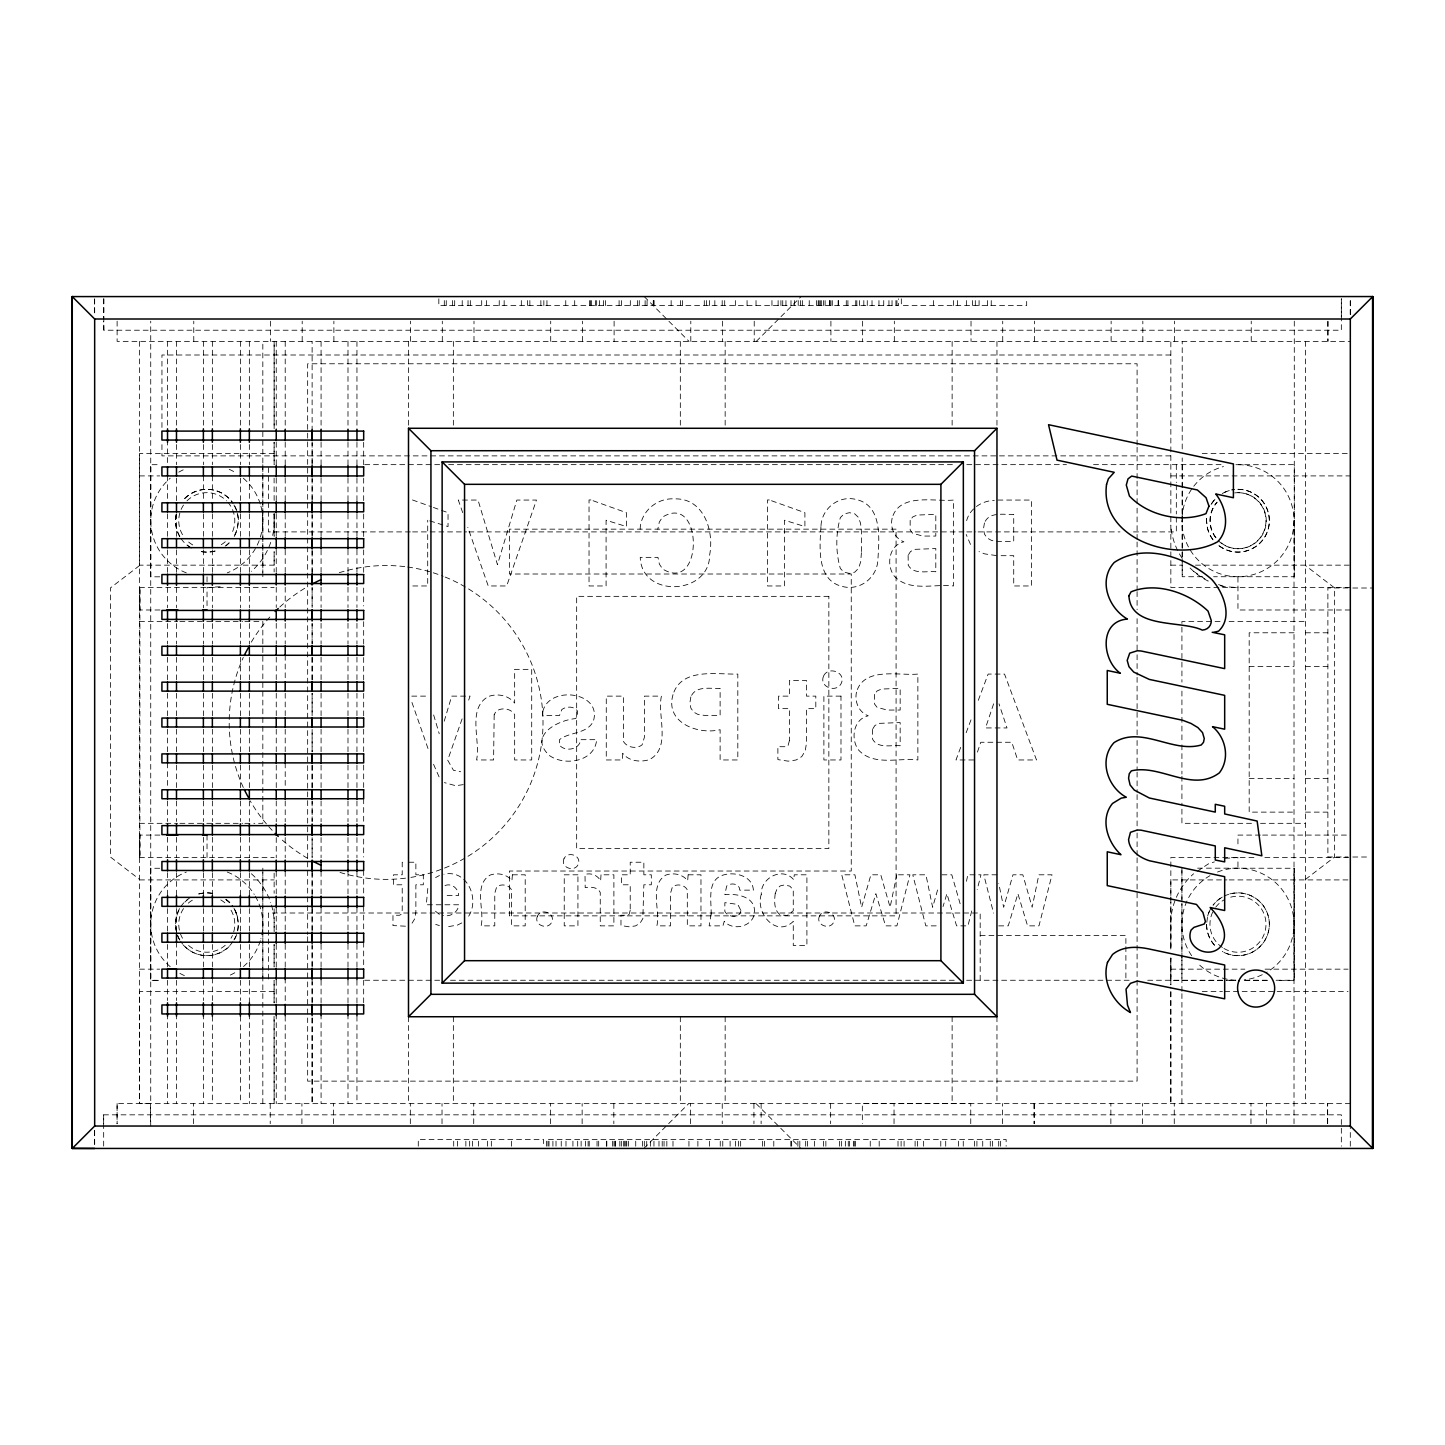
<?xml version="1.0" encoding="UTF-8"?>
<svg xmlns="http://www.w3.org/2000/svg" width="1445" height="1445" viewBox="0 0 1445 1445"><rect width="100%" height="100%" fill="white"/><g stroke="black" fill="none" stroke-linecap="round" stroke-linejoin="round"><path stroke-width="0.75" stroke-dasharray="5 3.75" d="M103.661 1123.74L103.661 1114.836L1341.339 1114.836L1341.339 1146.21M117.117 321.187L117.117 341.363L1350.316 341.453M1350.316 1103.637L139.497 1103.637L139.497 991.577L274.135 991.577M150.732 868.156L150.732 1103.546L117.099 1103.565L117.027 1123.74M150.732 576.736L150.732 321.187M193.504 1123.722L193.504 1103.565M193.774 341.345L193.774 321.169M262.827 1103.546L262.827 872.654M262.827 576.736L262.827 341.363M274.08 1002.83L274.098 980.414L274.135 1002.794M274.116 944.578L274.098 966.976L274.135 944.56M274.135 513.842L274.135 536.149L274.135 513.86L274.135 525.149A67.247 67.247 0 0 1 272.527 536.023M274.135 500.458L274.098 478.096M301.915 1123.704L301.915 1103.565M302.186 341.345L302.186 321.169M312.12 1017.93L312.12 1103.637L312.12 1016.178M312.12 1002.162L312.12 981.859M312.12 966.073L312.12 945.771M312.12 929.984L312.12 907.442M312.12 893.913L312.12 871.353M312.12 857.824L312.12 837.54M312.12 821.753L312.12 801.451M312.12 787.922L312.12 765.38M312.12 751.852L312.12 729.291L312.12 751.653M312.12 693.203L312.12 715.763L312.12 693.365M312.12 679.674L312.12 657.132M312.12 643.603L312.12 623.301M312.12 607.514L312.12 587.23M312.12 573.701L312.12 551.141M312.12 535.354L312.12 515.07M312.12 499.284L312.12 478.981M312.12 463.195L312.12 442.892M312.12 431.098L312.12 341.417M333.614 1123.722L333.614 1103.565M333.885 341.345L333.885 321.169M410.326 1123.722L410.326 1103.565M410.597 341.363L410.597 321.169M418.273 1146.192L418.273 1139.473L543.627 1139.473L543.627 1146.192M438.828 298.826L438.828 305.545L898.573 305.563L898.573 298.826M442.025 1123.722L442.025 1103.565M442.296 341.345L442.296 321.169M444.301 305.545L444.301 298.826M446.252 305.545L446.252 298.826M452.556 305.545L452.556 298.826M453.712 1146.192L453.712 1139.473M454.687 305.545L454.687 298.826M457.487 1146.192L457.487 1139.473M462.219 305.545L462.219 298.826M465.868 1146.192L465.868 1139.473M468.036 305.545L468.036 298.826M469.661 1146.192L469.661 1139.473M470.329 305.545L470.329 298.826M472.461 1146.192L472.461 1139.473M473.725 1123.722L473.725 1103.546M473.996 341.345L473.996 321.169M478.602 1146.192L478.602 1139.473M481.691 305.545L481.691 298.826M486.387 305.545L486.387 298.826M487.543 1146.192L487.543 1139.473M491.336 1146.192L491.336 1139.473M499.229 305.545L499.229 298.826M504.16 305.545L504.16 298.826M511.512 1146.192L511.512 1139.473M521.32 305.545L521.32 298.826M527.389 305.545L527.389 298.826M529.863 305.545L529.863 298.826M540.863 305.563L540.863 298.826M543.844 305.563L543.844 298.826M546.373 1146.192L546.373 1139.473L1006.135 1139.473L1006.135 1146.21M546.951 305.563L546.951 298.826M547.98 1146.192L547.98 1139.473M549.01 1146.192L549.01 1139.473M550.419 1123.722L550.419 1103.565M550.708 341.345L550.708 321.187M552.911 1146.192L552.911 1139.473M556.018 1146.192L556.018 1139.473M561.238 1146.192L561.238 1139.473M565.754 305.563L565.754 298.826M565.988 1146.192L565.988 1139.473M572.924 1146.192L572.924 1139.473M574.695 305.563L574.695 298.826M577.693 1146.192L577.693 1139.473M581.125 1146.192L581.125 1139.473M582.136 1123.722L582.136 1103.565M582.407 341.345L582.407 321.187M585.424 1146.192L585.424 1139.473M588.115 1146.192L588.115 1139.473M589.217 1146.192L589.217 1139.473M589.488 305.563L589.488 298.826M590.644 305.563L590.644 298.826M591.33 305.563L591.33 298.826M595.575 305.563L595.575 298.826M596.659 305.563L596.659 298.826M597.038 1146.192L597.038 1139.473M598.682 1146.192L598.682 1139.473M599.585 305.563L599.585 298.826M603.595 305.563L603.595 298.826M605.437 305.563L605.437 298.826M606.358 1146.192L606.358 1139.473M606.81 1146.192L606.81 1139.473M612.662 1146.192L612.662 1139.473M614.035 1146.192L614.035 1139.473M615.082 1146.192L615.082 1139.473M615.426 1146.192L615.426 1139.473M619.092 305.563L619.092 298.826M619.833 1146.192L619.833 1139.473M621.332 1146.192L621.332 1139.473M621.386 305.563L621.386 298.826M623.68 1146.192L623.68 1139.473M624.728 1146.192L624.728 1139.473M625.848 1146.192L625.848 1139.473M626.751 1146.192L626.751 1139.473M628.376 1146.192L628.376 1139.473M630.327 305.563L630.327 298.826M635.728 1146.192L635.728 1139.473M637.444 305.563L637.444 298.826M639.268 305.563L639.268 298.826M642.591 1146.21L642.591 1139.473M644.326 1146.21L644.326 1139.473M645.12 305.563L645.12 298.826M646.728 1146.21L646.728 1139.473M647.071 305.563L647.071 298.826M650.521 1146.21L650.521 1139.473M653.266 305.563L653.266 298.826M653.375 305.563L653.375 298.826M653.953 1146.21L653.953 1139.473M654.115 305.563L654.115 298.826M658.992 1146.21L658.992 1139.473M662.207 1146.21L662.207 1139.473M664.05 1146.21L664.05 1139.473M666.831 1146.21L666.831 1139.473M671.148 305.563L671.148 298.826M672.991 1146.21L672.991 1139.473M680.505 305.563L680.505 298.826M682.51 305.563L682.51 298.826M688.94 1146.21L688.94 1139.473M690.529 1123.74L690.529 1103.565M690.8 341.363L690.8 321.187M697.881 1146.21L697.881 1139.473M704.293 305.563L704.293 298.826M706.424 305.563L706.424 298.826M709.603 1146.21L709.603 1139.473M709.567 305.563L709.567 298.826M714.841 305.563L714.841 298.826M720.242 1146.21L720.242 1139.473M722.193 305.563L722.193 298.826M722.771 1146.21L722.771 1139.473M724.704 305.563L724.704 298.826M730.104 1146.21L730.104 1139.473M735.379 1146.21L735.379 1139.473M735.361 305.563L735.361 298.826M738.539 1146.21L738.539 1139.473M740.653 1146.21L740.653 1139.473M747.065 305.563L747.065 298.826M756.024 305.563L756.024 298.826M762.454 1146.21L762.454 1139.473M764.459 1146.21L764.459 1139.473M771.955 305.563L771.955 298.826M773.797 1146.21L773.797 1139.473M778.114 305.563L778.114 298.826M780.914 305.563L780.914 298.826M782.738 305.563L782.738 298.826M785.954 305.563L785.954 298.826M790.83 1146.21L790.83 1139.473M790.993 305.563L790.993 298.826M791.697 1146.21L791.571 1139.473M794.443 305.563L794.443 298.826M797.875 1146.21L797.875 1139.473M798.218 305.563L798.218 298.826M799.826 1146.21L799.826 1139.473M800.638 305.563L800.638 298.826M802.354 305.563L802.354 298.826M805.678 1146.21L805.678 1139.473M807.52 1146.21L807.52 1139.473M809.236 305.563L809.236 298.826M814.619 1146.21L814.619 1139.473M816.569 305.563L816.569 298.826M818.195 305.563L818.195 298.826M819.098 305.563L819.098 298.826M820.236 305.563L820.236 298.826M821.284 305.563L821.284 298.826M823.578 1146.21L823.578 1139.473M823.632 305.563L823.632 298.826M825.113 305.563L825.113 298.826M825.872 1146.21L825.872 1139.473M829.52 305.563L829.52 298.826M829.863 305.563L829.863 298.826M830.911 305.563L830.911 298.826M832.284 305.563L832.284 298.826M838.136 305.563L838.136 298.826M838.588 305.563L838.588 298.826M839.509 1146.21L839.509 1139.473M841.351 1146.21L841.351 1139.473M845.361 1146.21L845.361 1139.473M846.282 305.563L846.282 298.826M847.908 305.563L847.908 298.826M848.287 1146.21L848.287 1139.473M849.371 1146.21L849.371 1139.473M853.616 1146.21L853.616 1139.473M854.302 1146.21L854.302 1139.473M855.458 1146.21L855.458 1139.473M855.747 305.563L855.747 298.826M856.831 305.563L856.831 298.826M859.522 305.563L859.522 298.826M863.821 305.563L863.821 298.826M867.271 305.563L867.271 298.826M870.251 1146.21L870.251 1139.473M872.021 305.563L872.021 298.826M878.957 305.563L878.957 298.826M879.192 1146.21L879.192 1139.473M883.726 305.563L883.726 298.826M888.946 305.563L888.946 298.826M892.035 305.563L892.035 298.826M894.04 1123.704L894.04 1103.546M894.329 341.363L894.329 321.169M895.936 305.563L895.936 298.826M896.966 305.563L896.966 298.826M898.013 1146.21L898.013 1139.473M901.102 1146.21L901.102 1139.473M901.319 298.826L901.319 305.563L1026.672 305.563L1026.672 298.844M904.082 1146.21L904.082 1139.473M915.1 1146.21L915.1 1139.473M917.557 1146.21L917.557 1139.473M923.644 1146.21L923.644 1139.473M933.434 305.563L933.434 298.826M940.785 1146.21L940.785 1139.473M945.716 1146.21L945.716 1139.473M953.628 305.563L953.628 298.826M957.403 305.563L957.403 298.826M958.559 1146.21L958.559 1139.473M963.255 1146.21L963.255 1139.473M966.362 305.563L966.362 296.586M972.485 305.563L972.485 296.586M974.616 1146.21L974.616 1139.473M975.303 305.563L975.303 296.586M976.91 1146.21L976.91 1139.473M979.078 305.563L979.078 298.826M982.726 1146.21L982.726 1139.473M987.459 305.563L987.459 298.844M990.277 1146.21L990.277 1139.473M991.234 305.563L991.234 298.844M992.39 1146.21L992.39 1139.473M998.712 1146.21L998.712 1139.473M1000.644 1146.21L1000.644 1139.473M1002.451 1123.704L1002.451 1103.546M1002.722 341.363L1002.722 321.169M1034.421 341.363L1034.421 321.151M1110.862 1123.704L1110.862 1103.546M1111.133 341.363L1111.133 321.169M1142.561 1123.704L1142.561 1103.528M1142.832 341.363L1142.832 321.169M1170.847 991.577L1170.847 1103.637L1170.793 987.134M1170.847 957.999L1170.847 984.858L1170.811 958.017L1170.847 980.36L1226.949 980.36M1170.847 897.76L1170.847 949.076L1170.847 902.168M1170.847 895.539L1170.847 879.915L1226.931 879.915M1170.811 949.058L1170.847 919.941A67.247 67.247 0 0 1 1193.588 873.773M1174.261 1123.704L1174.261 1103.546M1174.532 341.363L1174.532 321.169M1181.92 1103.546L1181.92 993.69M1181.92 991.451L1181.92 960.076M1181.92 957.836L1181.92 904.028M1181.92 901.788L1181.92 870.396M1202.384 576.736L1182.209 576.736L1182.209 558.8M1182.209 556.56L1182.209 516.208M1182.209 513.968L1182.209 457.921M1182.209 448.962L1182.209 341.363M1250.973 1123.722L1250.973 1103.528M1251.244 341.381L1251.244 321.169M1266.524 1123.722L1266.524 1103.565M1294.016 1123.722L1294.016 868.156M1294.286 321.169L1294.286 576.736L1213.583 576.736M1341.339 316.762L1341.339 298.826L1341.339 330.219L103.823 330.219L103.697 321.242M1350.298 1146.21L1350.298 1126.034M1350.298 314.613L1350.298 298.844L1350.298 319.002M159.98 609.989L139.822 609.989L139.894 587.573L139.894 857.499L139.822 835.084L159.98 835.084M139.677 857.499L139.822 835.084M1206.828 922.289L1207.641 916.202A31.393 31.393 0 0 1 1210.765 908.616A31.393 31.393 0 0 0 1207.659 916.076M640.135 529.213C640.641 511.422 657.096 497.658 674.58 498.886C703.697 497.929 714.282 530.676 709.676 554.681C709.82 595.412 641.435 598.338 640.243 557.355L657.945 557.355L659.39 564.164L662.569 568.951C703.787 594.581 703.408 491.643 662.46 517.147L659.317 522.042L657.818 529.213M966.47 881.287L967.807 874.803L980.974 874.803L977.163 889.686M427.792 888.44L426.293 904.769L458.806 904.769C458.101 912.554 449.991 917.322 442.676 915.444M971.744 910.964L967.933 925.866L956.572 925.866L946.89 893.714L943.025 906.575M937.588 889.976L932.639 907.315L925.938 874.803L912.77 874.803L925.793 925.866L937.209 925.866M444.211 721.218L451.707 696.129L470.058 696.129L467.891 702.324M993.618 703.823L985.526 727.937L1007.002 727.937L999.001 703.823M977.434 752.104L980.758 742.26L1011.789 742.26L1017.677 759.962L1036.498 759.962L1004.528 674.074L988.127 674.074L977.145 703.408M462.111 718.851L447.697 760.142L453.441 770.293L460.666 771.756M960.672 747.39L955.976 759.962L974.797 759.962M966.163 732.723L971.654 718.075M966.633 520.634C969.884 508.459 982.04 500.638 994.286 500.422M468.668 916.184C479.993 898.682 467.042 868.86 443.85 874.261M412.06 923.174L414.841 918.659L415.871 912.319L415.871 884.792L423.313 884.792L423.313 874.803L415.871 874.803L415.871 862.231L408.068 862.231M756.277 341.381L779.469 318.189M781.004 316.636L801.108 296.55M643.91 1148.378L688.741 1103.546M139.533 565.555L110.38 587.97L110.38 856.975L139.533 879.391M1305.503 879.391L1334.638 856.975L1334.638 587.97L1305.503 565.555M1197.237 871.317L1208.183 864.002L1214.414 861.888M435.595 877.567L439.443 875.507M461.786 922.921L457.487 925.071L447.3 926.805M445.006 885.514C451.815 882.859 458.408 888.585 458.661 895.466L443.904 895.466M463.267 784.617L455.717 785.737L444.41 782.612M405.431 926.191L392.968 925.577L392.968 915.245L399.561 915.263L401.132 914.342L402.216 910.278L402.216 884.792L393.492 884.792L393.492 874.803L402.216 874.803L402.216 862.231L406.117 862.231M220.164 586.724L207.032 587.573L207.032 609.989M1224.818 858.366L1237.95 857.499L1237.95 868.264M1170.721 355L161.948 355L161.948 428.984M274.135 453.495L139.497 453.495L139.497 565.158L274.135 565.158L274.135 551.773L274.135 571.949M1202.24 453.495L1348.059 453.495M1170.721 455.879L161.948 455.879L161.948 442.441M159.727 576.808L150.713 576.808L150.713 464.712L159.709 464.658M364.736 464.658L439.641 464.658M448.654 464.658L955.922 464.658M966.813 464.658L1066.482 464.658M1093.558 464.658L1224.8 464.658M1235.927 464.712L1294.286 464.658L1294.268 576.808M139.497 475.911L159.691 475.911M1170.847 475.911L1350.316 475.911M997.917 500.06L1031.423 500.06L1031.423 585.966L1013.722 585.966L1013.722 555.693L998.224 555.693M410.362 531.904L268.427 531.904L268.427 464.658M412.602 531.904L466.681 531.904M468.921 531.904L964.556 531.904M966.813 531.904L975.827 531.904M978.066 531.904L1120.001 531.904M1133.512 531.904L1176.32 531.904L1176.32 516.208M1170.847 565.158L1182.064 565.158M1195.521 565.158L1350.316 565.158M412.782 585.966L427.702 585.966L427.702 520.236M139.497 587.573L274.135 587.573M1350.1 587.573L1170.847 587.573L1170.847 341.435M1348.059 587.952L1327.883 587.952L1327.883 856.957L1348.059 856.957M1352.773 588.007L1372.732 588.007M1350.172 609.989L1237.95 609.989L1237.95 576.808M139.533 621.567L177.627 621.567M179.884 621.567L204.54 621.567M206.779 621.567L213.499 621.567M215.738 621.567L242.652 621.567M244.891 621.567L251.611 621.567M253.85 621.567L262.827 621.567L262.827 823.325L253.85 823.325M1220.086 621.567L1181.92 621.567L1181.92 682.094M1229.081 621.567L1305.413 621.567M1294.016 632.784L1249.184 632.784L1249.184 812.126L1294.016 812.126M1305.503 632.784L1327.883 632.784M1249.184 666.398L1294.016 666.398M1305.503 666.398L1327.883 666.398M411.789 696.129L428.045 696.129M1249.184 778.494L1294.016 778.494M1305.503 778.494L1327.883 778.494M1305.503 812.126L1327.883 812.126M139.533 823.325L177.627 823.325M179.884 823.325L204.54 823.325M206.779 823.325L213.499 823.325M215.738 823.325L242.652 823.325M244.891 823.325L251.611 823.325M1251.514 823.325L1181.92 823.325L1181.92 803.149M1260.51 823.325L1305.413 823.325M1260.383 835.084L1237.95 835.084L1237.95 846.282M1262.641 835.084L1350.172 835.084M1352.773 857.011L1368.289 857.011M139.497 857.499L274.135 857.499M1253.935 857.499L1170.847 857.499L1170.847 899.946M1264.863 857.499L1350.1 857.499M159.727 868.264L150.713 868.264L150.713 980.36L159.691 980.36L150.732 980.252L150.732 464.658M1197.616 868.156L1294.268 868.264L1294.268 980.36L1276.314 980.36M941.941 874.803L951.803 874.803L961.142 907.261M996.96 874.803L983.792 874.803L993.564 913.095M139.497 879.915L274.135 879.915M1229.171 879.915L1350.316 879.915M998.73 925.866L1008.249 925.866L1017.912 893.714L1027.594 925.866L1038.973 925.866L1051.996 874.803L1038.829 874.803L1032.164 907.261L1022.825 874.803L1012.963 874.803L1003.661 907.315L998.748 883.473M980.18 935.421L1125.89 935.421L1125.89 944.38M139.497 969.161L159.691 969.161M1170.847 969.161L1244.868 969.161M1265.061 969.161L1348.059 969.161M364.736 980.252L439.605 980.252M450.479 980.252L955.922 980.252M966.651 980.252L1130.369 980.252M1147.709 980.252L1235.728 980.252M1244.705 980.252L1267.12 980.252M1276.08 980.252L1294.016 980.252L1294.016 520.688A56.048 56.048 0 0 0 1237.968 464.658M1229.189 980.36L1235.927 980.36M1244.904 980.36L1267.337 980.36M1202.24 991.577L1222.434 991.577M1224.674 991.577L1348.059 991.577M212.361 565.158L214.402 565.158M996.418 555.584L984.587 553.868L979.024 551.593M1220.537 585.713A67.247 67.247 0 0 0 1224.818 586.724L1237.95 587.573M429.725 520.868L448.04 526.558L448.04 512.686L433.41 507.448M435.686 924.366L439.37 925.595M1218.568 584.593L1224.818 586.724M412.475 499.952L431.314 506.689M439.37 914.378L434.078 910.097M1193.588 571.317L1208.183 581.071A67.247 67.247 0 0 1 1188.856 566.729M225.98 899.639L229.213 902.132M644.181 296.55L689.03 341.381M756.006 1103.546L779.198 1126.739M780.733 1128.274L800.837 1148.378M439.063 776.886L433.229 763.556M970.516 544.44L966.199 534.487M237.341 916.202L234.216 908.616A31.393 31.393 0 0 1 237.341 916.202L238.407 924.312A31.393 31.393 0 0 1 234.216 940.009M462.689 512.632L458.318 500.06L478.024 500.06L497.477 564.67L516.84 500.06L536.474 500.06L506.689 585.966L488.229 585.966L467.801 527.299M411.951 702.451L428.099 748.799M433.644 714.95L439.226 733.753M150.732 1125.962L150.461 1103.565L150.461 1123.722M139.677 587.573L139.822 609.989M117.099 1103.565L117.117 1123.74M1305.503 341.381L1305.503 1103.565M1182.209 464.658L1182.209 576.736M1181.92 691.071L1181.92 742.622M1181.92 744.861L1181.92 774.014M1181.92 776.254L1181.92 800.909M1181.92 868.156L1181.92 980.252M1176.32 464.658L1176.32 482.594M1176.32 484.834L1176.32 513.968M1137.089 444.988L1137.089 363.779L307.659 363.779L307.659 934.5M1137.089 447.246L1137.089 478.819M1137.089 481.077L1137.089 505.894M1137.089 508.152L1137.089 539.726M1137.089 541.983L1137.089 589.361M1137.089 591.619L1137.089 609.664M1137.089 618.695L1137.089 652.526M1137.089 654.784L1137.089 675.086M1137.089 677.344L1137.089 738.25M1137.089 740.508L1137.089 769.824M1137.089 772.082L1137.089 792.384M1137.089 794.642L1137.089 830.731M1137.089 832.988L1137.089 855.548M1137.089 857.806L1137.089 1081.131L307.659 1081.131L307.659 1017.966M1125.89 946.62L1125.89 980.252M996.96 341.435L996.96 428.28M996.96 1016.774L996.96 1103.637M980.18 980.252L980.18 913.005L268.427 913.005L268.427 980.252M971.022 321.169L971.022 341.417M970.751 1123.686L970.751 1103.438L862.34 1103.42L862.34 1123.686M952.129 341.435L952.129 428.28M952.129 1016.774L952.129 1103.637M862.629 321.169L862.629 341.417M830.911 321.169L830.911 341.435M830.64 1103.456L830.64 1123.686M761.118 1103.528L761.118 1123.722M754.218 321.187L754.218 341.453M753.929 1103.456L753.947 1123.722M725.155 341.435L725.155 428.28M725.155 1016.792L725.155 1103.637M722.518 321.169L722.518 341.453M722.229 1103.474L722.229 1123.704M680.324 341.435L680.324 428.28M680.324 1016.792L680.324 1103.637M614.107 321.187L614.107 341.453M613.836 1103.492L613.836 1123.722M453.351 341.435L453.351 428.28M453.351 1016.774L453.351 1103.637M408.501 341.417L408.501 428.28M408.501 1016.774L408.501 1103.637M363.67 442.296L363.67 464.712M363.67 478.169L363.67 500.584M363.67 514.041L363.67 538.696M363.67 549.895L363.67 572.328M363.67 588.007L363.67 605.943M363.67 621.639L363.67 644.055M363.67 657.511L363.67 679.927M363.67 693.365L363.67 715.799M363.67 729.237L363.67 751.653M363.67 765.109L363.67 787.525M363.67 798.742L363.67 823.397M363.67 839.093L363.67 857.011M363.67 870.468L363.67 895.123M363.67 906.34L363.67 930.995M363.67 942.212L363.67 966.868M363.67 980.306L363.67 1004.979M356.951 341.417L356.951 431.098M356.951 442.296L356.951 464.712M356.951 478.169L356.951 500.584M356.951 514.041L356.951 536.456M356.951 549.895L356.951 573.701M356.951 587.23L356.951 607.514M356.951 623.301L356.951 644.055M356.951 657.132L356.951 679.927M356.951 693.221L356.951 715.799M356.951 729.237L356.951 751.852M356.951 765.109L356.951 787.922M356.951 800.982L356.951 821.753M356.951 837.54L356.951 857.824M356.951 871.353L356.951 895.123M356.951 907.442L356.951 930.995M356.951 944.452L356.951 966.868M356.951 980.306L356.951 1002.74M356.951 1016.178L356.951 1103.637M347.992 341.417L347.992 431.098M347.992 442.296L347.992 464.712M347.992 478.169L347.992 500.584M347.992 514.041L347.992 536.456M347.992 549.895L347.992 573.701M347.992 587.23L347.992 607.514M347.992 623.301L347.992 644.055M347.992 657.132L347.992 679.927M347.992 693.221L347.992 715.799M347.992 729.237L347.992 751.852M347.992 765.109L347.992 787.922M347.992 800.982L347.992 821.753M347.992 837.54L347.992 857.824M347.992 871.353L347.992 895.123M347.992 907.442L347.992 930.995M347.992 944.452L347.992 966.868M347.992 980.306L347.992 1002.74M347.992 1013.938L347.992 1103.637M321.079 341.417L321.079 431.098M321.079 442.296L321.079 464.712M321.079 478.169L321.079 500.584M321.079 514.041L321.079 536.456M321.079 549.895L321.079 573.701M321.079 587.23L321.079 607.514M321.079 623.301L321.079 644.055M321.079 657.132L321.079 679.927M321.079 693.221L321.079 715.799M321.079 729.237L321.079 751.852M321.079 765.109L321.079 787.922M321.079 800.982L321.079 821.753M321.079 837.54L321.079 857.824M321.079 871.353L321.079 895.123M321.079 907.442L321.079 930.995M321.079 944.452L321.079 966.868M321.079 980.306L321.079 1002.74M321.079 1013.938L321.079 1103.637M312.12 442.296L312.12 464.712M312.12 478.169L312.12 500.584M312.12 514.041L312.12 536.456M312.12 549.895L312.12 572.328M312.12 588.007L312.12 605.943M312.12 623.879L312.12 644.055M312.12 657.511L312.12 679.927M312.12 765.109L312.12 787.525M312.12 800.982L312.12 821.157M312.12 839.093L312.12 857.011M312.12 872.708L312.12 895.123M312.12 908.58L312.12 930.995M312.12 944.452L312.12 966.868M312.12 980.306L312.12 1002.74M307.659 936.757L307.659 943.531M307.659 945.789L307.659 970.588M307.659 972.846L307.659 979.62M307.659 981.877L307.659 1006.695M307.659 1008.953L307.659 1015.709M285.207 341.417L285.207 431.098M285.207 442.296L285.207 464.712M285.207 478.169L285.207 500.584M285.207 514.041L285.207 536.456M285.207 549.895L285.207 573.701M285.207 587.23L285.207 607.514M285.207 623.301L285.207 644.055M285.207 655.271L285.207 679.927M285.207 693.203L285.207 715.799M285.207 729.237L285.207 751.852M285.207 762.87L285.207 787.922M285.207 800.982L285.207 821.753M285.207 837.54L285.207 857.824M285.207 871.353L285.207 895.123M285.207 907.442L285.207 930.995M285.207 944.452L285.207 966.868M285.207 978.066L285.207 1002.74M285.207 1016.178L285.207 1103.637M276.248 341.417L276.248 431.098M276.248 442.296L276.248 464.712M276.248 478.169L276.248 500.584M276.248 514.041L276.248 536.456M276.248 549.895L276.248 573.701M276.248 587.23L276.248 607.514M276.248 623.301L276.248 644.055M276.248 657.132L276.248 679.927M276.248 693.203L276.248 715.799M276.248 729.237L276.248 751.833M276.248 765.109L276.248 787.922M276.248 800.982L276.248 821.753M276.248 837.54L276.248 857.824M276.248 871.353L276.248 895.123M276.248 907.442L276.248 930.995M276.248 944.452L276.248 966.868M276.248 980.306L276.248 1002.74M276.248 1013.938L276.248 1103.637M274.135 873.141L274.135 893.299M274.135 908.869L274.135 931.23L274.135 919.941A67.247 67.247 0 0 0 271.389 904.787M270.486 321.187L270.486 341.435M270.215 1103.565L270.215 1123.704M262.827 464.658L262.827 572.256M262.827 868.156L262.827 980.252M249.353 341.417L249.353 431.098M249.353 444.536L249.353 464.712M249.353 475.911L249.353 500.584M249.353 513.842L249.353 536.456M249.353 549.895L249.353 572.328M249.353 587.573L249.353 607.821M249.353 623.572L249.353 644.055M249.353 657.312L249.353 679.927M249.353 693.293L249.353 715.799M249.353 729.237L249.353 751.779M249.353 765.109L249.353 787.76M249.353 800.982L249.353 821.501M249.353 837.251L249.353 857.499M249.353 872.708L249.353 895.123M249.353 908.58L249.353 931.23M249.353 944.452L249.353 966.94M249.353 980.306L249.353 1004.979M249.353 1013.938L249.353 1103.637M240.376 341.417L240.376 431.098M240.376 444.536L240.376 464.712M240.376 478.151L240.376 500.584M240.376 513.842L240.376 536.456M240.376 549.895L240.376 572.328M240.376 587.573L240.376 607.821M240.376 623.572L240.376 644.055M240.376 657.312L240.376 679.927M240.376 693.293L240.376 715.799M240.376 729.237L240.376 751.779M240.376 765.109L240.376 787.76M240.376 800.982L240.376 821.501M240.376 837.251L240.376 857.499M240.376 872.708L240.376 895.123M240.376 908.58L240.376 931.23M240.376 944.452L240.376 966.94M240.376 980.306L240.376 1000.536M240.376 1016.178L240.376 1103.637M212.361 341.417L212.361 431.098M212.361 444.536L212.361 464.712M212.361 475.911L212.361 500.584M212.361 513.842L212.361 536.456M212.361 549.895L212.361 572.328M212.361 587.573L212.361 607.821M212.361 623.572L212.361 644.055M212.361 657.312L212.361 679.927M212.361 693.293L212.361 715.799M212.361 729.237L212.361 751.779M212.361 765.109L212.361 787.76M212.361 800.982L212.361 821.501M212.361 837.251L212.361 857.499M212.361 872.708L212.361 895.123M212.361 908.58L212.361 931.23M212.361 944.452L212.361 966.94M212.361 978.066L212.361 1000.536M212.361 1016.178L212.361 1103.637M207.032 576.808L207.032 585.424M207.032 835.084L207.032 857.499M203.384 341.417L203.384 431.098M203.384 444.536L203.384 464.712M203.384 475.911L203.384 500.584M203.384 513.842L203.384 536.456M203.384 549.895L203.384 572.328M203.384 587.573L203.384 607.821M203.384 623.572L203.384 644.055M203.384 657.312L203.384 679.927M203.384 693.293L203.384 715.799M203.384 729.237L203.384 751.779M203.384 765.109L203.384 787.76M203.384 800.982L203.384 821.501M203.384 837.251L203.384 857.499M203.384 872.708L203.384 895.123M203.384 908.58L203.384 931.23M203.384 944.452L203.384 966.94M203.384 980.306L203.384 1000.536M203.384 1013.938L203.384 1103.637M176.489 341.417L176.489 431.098M176.489 444.536L176.489 464.712M176.489 478.151L176.489 502.824M176.489 513.842L176.489 536.456M176.489 549.895L176.489 572.328M176.489 587.573L176.489 607.821M176.489 623.572L176.489 644.055M176.489 657.312L176.489 679.927M176.489 693.293L176.489 715.799M176.489 729.237L176.489 751.779M176.489 765.109L176.489 787.76M176.489 800.982L176.489 821.501M176.489 837.251L176.489 857.499M176.489 872.708L176.489 895.123M176.489 908.58L176.489 931.23M176.489 942.212L176.489 966.94M176.489 980.306L176.489 1000.536M176.489 1013.938L176.489 1103.637M167.53 341.417L167.53 431.098M167.53 440.057L167.53 464.712M167.53 475.911L167.53 502.824M167.53 513.842L167.53 536.456M167.53 549.895L167.53 572.328M167.53 587.573L167.53 607.821M167.53 623.572L167.53 644.055M167.53 657.312L167.53 679.927M167.53 693.293L167.53 715.799M167.53 729.237L167.53 751.779M167.53 762.87L167.53 787.76M167.53 800.982L167.53 821.501M167.53 837.251L167.53 857.499M167.53 872.708L167.53 895.123M167.53 908.58L167.53 931.23M167.53 944.452L167.53 966.94M167.53 980.306L167.53 1000.536M167.53 1013.938L167.53 1103.637M139.533 341.381L139.533 1103.565M103.823 298.826L103.823 330.219M103.715 298.826L103.715 319.002M103.661 1114.836L103.679 1148.486M251.394 873.773A67.247 67.247 0 0 1 270.721 902.71M229.213 946.511A31.393 31.393 0 0 1 180.932 941.743M179.848 940.009A31.393 31.393 0 0 1 177.301 934.391M176.724 932.44A31.393 31.393 0 0 1 179.848 908.616M184.834 902.132A31.393 31.393 0 0 1 187.922 899.422M198.904 894.003A31.393 31.393 0 0 1 215.16 894.003M226.142 899.422A31.393 31.393 0 0 1 233.133 906.882M1182.028 558.113A67.247 67.247 0 0 1 1170.847 525.149M1218.839 545.65A31.393 31.393 0 0 0 1268.511 527.877A31.393 31.393 0 0 0 1231.844 489.909A31.393 31.393 0 0 1 1268.511 527.877A31.393 31.393 0 0 1 1218.857 545.596M1213.041 539.87A31.393 31.393 0 0 1 1207.641 528.888L1206.557 520.76A31.393 31.393 0 0 1 1206.828 516.66A31.393 31.393 0 0 0 1215.787 542.886M1211.849 503.33A31.393 31.393 0 0 1 1215.751 498.561A31.393 31.393 0 0 0 1210.784 505.009M1222.253 493.576A31.393 31.393 0 0 1 1229.821 490.451A31.393 31.393 0 0 0 1222.271 493.522M234.216 536.456A31.393 31.393 0 0 0 237.341 528.888L238.407 520.76A31.393 31.393 0 0 0 234.216 505.064M229.213 542.959A31.393 31.393 0 0 1 226.142 545.65M215.16 551.069A31.393 31.393 0 0 1 198.904 551.069M191.336 547.944A31.393 31.393 0 0 1 184.834 542.959M179.848 536.456A31.393 31.393 0 0 1 176.724 512.632M184.834 498.561A31.393 31.393 0 0 1 233.133 503.33M270.721 542.363A67.247 67.247 0 0 1 251.394 571.317M1224.059 896.171A31.393 31.393 0 0 1 1269.324 925.342A31.393 31.393 0 0 1 1222.253 951.496M1206.557 924.312A31.393 31.393 0 0 0 1215.751 946.511A31.393 31.393 0 0 1 1206.593 924.204M1222.253 897.128A31.393 31.393 0 0 0 1213.041 905.202A31.393 31.393 0 0 1 1222.271 897.02M1230.725 897.146A28.015 28.015 0 0 1 1265.748 927.871A28.015 28.015 0 0 1 1223.951 948.48M1222.416 947.505A28.015 28.015 0 0 1 1213.71 910.187M1215.733 907.153A28.015 28.015 0 0 1 1223.951 899.946M1234.59 492.908A28.015 28.015 0 0 1 1264.772 529.701A28.015 28.015 0 0 1 1218.424 540.502M1216.022 537.757A28.015 28.015 0 0 1 1217.178 502.21M231.037 910.187A28.015 28.015 0 0 1 231.037 938.22M225.257 945.265A28.015 28.015 0 0 1 186.965 944.018M182.504 938.22A28.015 28.015 0 0 1 185.719 905.726M188.302 903.143A28.015 28.015 0 0 1 192.763 899.946M220.796 899.946A28.015 28.015 0 0 1 225.257 903.143M227.84 502.21A28.015 28.015 0 0 1 231.037 534.704M225.257 541.749A28.015 28.015 0 0 1 220.796 544.964M192.763 544.964A28.015 28.015 0 0 1 186.965 540.502M182.504 534.704A28.015 28.015 0 0 1 185.719 502.21M186.965 500.873A28.015 28.015 0 0 1 226.594 500.873M1229.84 893.895A31.393 31.393 0 0 1 1269.089 928.304A31.393 31.393 0 0 1 1222.271 951.388M260.335 940.713A56.048 56.048 0 0 1 243.338 966.669M234.794 972.738A56.048 56.048 0 0 1 229.195 975.574M184.364 975.574A56.048 56.048 0 0 1 178.765 972.738M170.203 966.669A56.048 56.048 0 0 1 186.315 872.039M227.244 872.039A56.048 56.048 0 0 1 254.23 894.401M255.313 896.189A56.048 56.048 0 0 1 260.913 938.708M233.964 908.508A31.393 31.393 0 0 1 237.088 932.332M235.77 936.216A31.393 31.393 0 0 1 233.964 939.9M232.88 941.634A31.393 31.393 0 0 1 180.679 941.634M179.595 939.9A31.393 31.393 0 0 1 177.049 934.283M176.001 930.345A31.393 31.393 0 0 1 179.595 908.508M180.679 906.774A31.393 31.393 0 0 1 191.083 897.02M198.651 893.895A31.393 31.393 0 0 1 214.908 893.895M225.89 899.314A31.393 31.393 0 0 1 232.88 906.774M260.913 506.183A56.048 56.048 0 0 1 227.244 572.87M186.315 572.87A56.048 56.048 0 0 1 170.203 478.223M178.765 472.154A56.048 56.048 0 0 1 184.364 469.336M229.195 469.336A56.048 56.048 0 0 1 234.794 472.154M243.338 478.223A56.048 56.048 0 0 1 260.335 504.197M233.964 505.009A31.393 31.393 0 0 1 233.964 536.384M228.978 542.886A31.393 31.393 0 0 1 222.476 547.872M214.908 551.015A31.393 31.393 0 0 1 198.651 551.015M191.083 547.872A31.393 31.393 0 0 1 180.679 538.118M179.595 536.384A31.393 31.393 0 0 1 176.001 514.564M184.581 498.507A31.393 31.393 0 0 1 232.88 503.257M1217.503 872.039A56.048 56.048 0 0 1 1288.47 899.892A56.048 56.048 0 0 1 1266.001 972.738M1262.298 974.689A56.048 56.048 0 0 1 1244.235 979.891M1235.89 980.216A56.048 56.048 0 0 1 1198.339 963.833M1191.655 955.759A56.048 56.048 0 0 1 1209.953 875.67M1294.016 520.688A56.048 56.048 0 0 1 1237.968 576.736A56.048 56.048 0 0 1 1181.92 520.688M1181.974 518.611A56.048 56.048 0 0 1 1223.463 466.554M1237.968 492.673A28.015 28.015 0 0 1 1263.851 531.417A28.015 28.015 0 0 1 1218.153 540.502M1215.733 537.757A28.015 28.015 0 0 1 1216.907 502.21M445.168 577.061A156.927 156.927 0 0 1 407.671 877.874M405.521 878.163A156.927 156.927 0 0 1 339.304 872.22M307.659 858.348A156.927 156.927 0 0 1 279.806 837.865M272.166 830.333A156.927 156.927 0 0 1 267.813 825.547M266.404 823.903A156.927 156.927 0 0 1 250.22 800.909M243.302 787.489A156.927 156.927 0 0 1 243.302 657.421M251.304 642.14A156.927 156.927 0 0 1 272.166 614.558M279.806 607.026A156.927 156.927 0 0 1 307.659 586.544M339.304 572.672A156.927 156.927 0 0 1 405.521 566.729M407.671 567.018A156.927 156.927 0 0 1 443.145 576.266M94.666 1130.442L94.666 1146.21L94.557 1130.478M94.666 298.844L94.666 314.613L94.575 298.826M274.062 1016.268L274.135 1103.637L274.135 1016.232M274.135 442.296L274.135 464.712L274.08 442.242M274.135 341.435L274.135 428.84L274.135 341.435M1034.15 1103.565L1034.15 1123.704L1034.15 1103.51M1327.919 321.187L1327.919 341.363L1327.901 321.187M761.28 894.292C755.085 912.915 775.983 938.13 793.269 921.422L793.269 945.5L806.906 945.5L806.906 874.803L794.262 874.803L793.793 879.788C782.63 866.332 760.485 877.765 761.28 894.292M601.012 874.803L600.632 880.89C597.724 875.291 591.005 872.563 585.008 874.46L585.189 887.591C590.481 886.796 597.58 886.851 600.253 892.45L600.253 925.866L613.89 925.866L613.89 874.803L601.012 874.803M820.959 526.504C819.73 546.969 816.262 580.619 842.688 586.544C860.208 591.113 877.404 577.314 877.91 559.468C879.174 538.985 882.588 505.335 856.108 499.464C838.624 494.949 821.464 508.694 820.959 526.504M512.379 874.803L511.945 880.691C506.924 874.225 497.712 872.401 490.198 875.038C473.129 884.936 484.779 910.657 481.131 925.866L494.768 925.866L494.768 893.209L496.665 886.905C501.234 883.455 508.784 884.629 511.566 889.849L511.566 925.866L525.203 925.866L525.203 874.803L512.379 874.803M622.777 753.477L622.307 759.962L606.268 759.962L606.268 696.129L623.373 696.129L623.373 741.321C626.913 747.607 636.577 749.323 642.104 744.843L644.38 737.365L644.38 696.129L661.431 696.129C656.969 715.149 671.69 748.077 649.293 759.673C640.189 762.4 629.081 761.334 622.777 753.477M688.127 874.803L687.694 880.691C682.69 874.225 673.46 872.401 665.946 875.038C648.877 884.936 660.528 910.657 656.879 925.866L670.516 925.866L670.516 893.209L672.413 886.905C676.982 883.455 684.533 884.629 687.314 889.849L687.314 925.866L700.969 925.866L700.969 874.803L688.127 874.803M861.419 552.694L860.696 561.834L858.547 568.3L854.826 572.13L849.371 573.394L843.988 572.166L840.358 568.499C835.643 552.297 835.625 533.747 840.376 517.563L844.115 513.914L849.497 512.686L854.717 513.842L858.366 517.328L860.57 523.253L861.419 531.814L861.419 552.694M711.157 914.053L709.134 925.866L722.915 925.866L724.27 921.278C733.283 931.844 754.453 926.263 754.525 911.506C754.868 896.315 736.48 893.462 724.848 894.672L726.654 886.074C730.14 882.931 736.878 883.166 739.262 887.555L739.75 890.138L753.387 890.138C752.592 875.833 734.783 871.461 723.222 875.038C706.461 879.915 711.554 901.409 711.157 914.053M856.488 692.173C854.356 701.62 858.818 712.331 868.246 715.781C853.345 719.158 850.364 738.81 858.474 749.919C873.322 766.392 898.916 757.577 917.864 759.962L917.864 674.074C899.079 675.917 863.713 666.434 856.488 692.173M892.125 518.177C889.976 527.624 894.455 538.335 903.884 541.785C888.982 545.162 886.002 564.814 894.112 575.905C908.959 592.378 934.554 583.563 953.501 585.966L953.501 500.06C934.716 501.921 899.35 492.438 892.125 518.177M775.224 893.498C774.375 900.687 773.653 909.898 780.083 914.811L787.326 915.498L793.269 910.747L793.269 889.849L789.873 886.164L784.454 884.936L780.21 885.911L777.103 888.819L775.224 893.498M542.886 711.193L542.435 715.546L559.486 715.546L561.852 709.495C566.368 706.081 574.442 706.027 577.657 711.265L577.566 716.576L575.562 718.58C556.686 720.369 527.931 736.282 549.75 755.753C565.194 766.446 595.033 761.479 596.64 739.677L580.493 739.677C580.149 749.666 564.869 752.231 559.468 745.042L559.612 739.533C569.637 731.82 586.507 734.223 593.227 721.507C602.962 691.956 549.552 684.822 542.886 711.193M630.219 910.278L629.135 914.342L627.545 915.263L620.971 915.245L620.971 925.577L629.225 926.805L635.529 925.902L640.063 923.174L642.844 918.659L643.856 884.792L651.316 884.792L651.316 874.803L643.856 874.803L643.856 862.231L630.219 862.231L630.219 874.803L621.494 874.803L621.494 884.792L630.219 884.792L630.219 910.278M789.44 740.49L788.085 745.566L786.098 746.722L777.88 746.686L777.88 759.618L788.193 761.154L796.069 760.016L801.74 756.62L805.208 750.966L806.491 743.037L806.491 708.646L815.811 708.646L815.811 696.129L806.491 696.129L806.491 680.451L789.44 680.451L789.44 696.129L778.53 696.129L778.53 708.646L789.44 708.646L789.44 740.49M494.172 714.787L493.594 759.962L476.543 759.962C480.914 740.924 466.554 708.375 488.5 696.472C497.55 693.185 508.55 695.316 514.655 703.101L514.655 669.36L531.706 669.36L531.706 759.962L514.655 759.962L514.655 714.607C511.042 708.375 501.415 707.075 495.942 711.446L494.172 714.787M673.027 694.63C664.682 722.554 697.953 735.053 720.116 729.707L720.116 759.962L737.817 759.962L737.817 674.074C716.666 674.634 681.354 667.319 673.027 694.63M872.491 729.364L872.617 739.226C878.036 748.98 891.222 744.843 900.163 745.746L900.163 722.572L878.596 723.385L874.785 725.643L872.491 729.364M908.128 555.368L908.237 565.212C913.673 574.984 926.859 570.829 935.8 571.75L935.8 548.558L914.233 549.371L910.422 551.647L908.128 555.368M690.855 696.923L689.915 702.631L690.836 708.05L693.6 712.06L698.116 714.534L704.311 715.365L720.116 715.365L720.116 688.398C710.362 688.886 695.587 685.255 690.855 696.923M984.46 522.909L983.521 528.617L984.442 534.054L987.206 538.064L991.74 540.538L997.917 541.369L1013.722 541.369L1013.722 514.402C1003.968 514.872 989.193 511.259 984.46 522.909M874.532 694.359L874.514 703.968L877.025 707.273L887.067 710.055L900.163 710.055L900.163 688.398L881.45 689.048L877.079 690.981L874.532 694.359M910.169 520.363L910.151 529.954L912.662 533.259L922.705 536.059L935.8 536.059L935.8 514.402L917.069 515.052L912.698 516.967L910.169 520.363M537.414 916.202C533.458 925.179 548.07 930.472 551.755 922.073C555.675 913.077 541.098 907.713 537.414 916.202M563.965 858.782C560.154 867.65 574.622 872.635 578.199 864.417C582.046 855.512 567.524 850.581 563.965 858.782M823.542 676.115C818.791 687.206 836.872 693.419 841.351 683.16C846.138 672.033 828.003 665.874 823.542 676.115M819.405 916.202C815.45 925.179 830.044 930.472 833.747 922.073C837.666 913.077 823.09 907.713 819.405 916.202M740.888 910.513C740.255 918.767 727.865 917.467 724.848 911.416L724.848 902.637L737.781 904.407L740.888 910.513M896.767 874.803L890.12 907.261L880.764 874.803L870.902 874.803L861.617 907.315L854.916 874.803L841.749 874.803L854.772 925.866L866.187 925.866L875.869 893.714L885.532 925.866L896.911 925.866L909.935 874.803L896.767 874.803M590.879 499.952L589.036 499.952L589.036 585.966L606.087 585.966L606.087 520.236L626.444 526.558L626.444 512.686L590.879 499.952M769.318 499.952L767.494 499.952L767.494 585.966L784.545 585.966L784.545 520.236L804.901 526.558L804.901 512.686L769.318 499.952M896.081 529.159L509.381 529.159L509.381 574.008L851.249 574.008L851.249 871.028L509.381 871.028L509.381 915.859L896.081 915.859L896.081 529.159M828.852 596.351L576.663 596.351L576.663 848.54L828.852 848.54L828.852 596.351M840.99 696.129L823.885 696.129L823.885 759.962L840.99 759.962L840.99 696.129M577.928 874.803L564.236 874.803L564.236 925.866L577.928 925.866L577.928 874.803M1327.648 1123.722L1327.648 1103.546L1327.648 1123.722"/><path stroke-width="1.5" d="M72.25 1148.45L1372.732 1148.45L1350.316 1126.034L94.666 1126.034L72.25 1148.45L72.268 296.514M312.12 1015.691L312.12 1004.401M312.12 979.602L312.12 968.331M312.12 943.531L312.12 932.242M312.12 907.442L312.12 896.171M312.12 871.353L312.12 860.082M312.12 835.282L312.12 824.011M312.12 799.193L312.12 790.18M312.12 763.123L312.12 754.091M312.12 690.963L312.12 681.932M312.12 654.874L312.12 645.861M312.12 621.043L312.12 609.772M312.12 584.972L312.12 573.701M312.12 548.883L312.12 537.612M312.12 512.812L312.12 501.523M312.12 476.724L312.12 465.453M312.12 440.653L312.12 429.364M1372.479 1148.396L1372.605 296.55M408.501 1016.738L430.935 994.323L430.935 450.714L408.501 428.28L408.501 1016.738L996.96 1016.738L996.96 428.28L408.501 428.28M442.134 983.124L464.549 960.69L940.912 960.69L963.345 983.124L963.345 461.912L442.134 461.912L442.134 983.124L963.345 983.124M940.912 960.69L940.912 484.328L963.345 461.912M430.935 450.714L974.544 450.714L996.96 428.28M72.25 296.586L94.666 319.002L1350.316 319.002L1372.732 296.586L1372.732 1148.45L1372.75 296.55L72.25 296.586L72.268 1148.396L94.666 1148.468M1213.908 632.278L1218.55 631.158C1233.524 617.304 1223.265 592.143 1211.669 579.355C1186.471 557.156 1144.512 542.363 1114.239 562.448C1097.893 580.24 1108.333 608.002 1127.425 619.092C1098.868 621.043 1101.74 660.094 1120.363 673.262L1107.249 670.48L1107.249 704.311L1182.588 720.242L1191.023 723.457L1197.905 727.594L1202.547 732.633L1204.263 738.594L1203.504 742.315L1201.247 744.97C1172.545 753.423 1141.297 725.155 1114.059 742.604C1098.399 759.42 1107.303 786.965 1126.287 797.261L1121.23 798.128L1112.524 803.456C1099.699 818.99 1107.43 842.309 1120.995 854.717L1107.249 851.791L1107.249 885.622L1196.46 904.426L1202.944 912.463L1205.419 921.513L1204.263 923.987L1193.949 927.365L1191.077 930.074C1184.611 946.439 1206.99 959.01 1219.291 948.01C1231.284 935.511 1219.995 917.539 1210.115 907.532L1224.674 910.513L1224.674 876.682L1149.335 860.732C1139.617 857.571 1129.322 850.653 1128.581 839.527L1130.46 832.302L1137.287 830.008L1141.008 830.171L1215.281 845.939L1215.281 860.046L1224.674 861.888L1224.674 847.781L1261.846 855.801L1257.132 821.049L1224.674 813.95L1224.674 806.256L1215.281 804.305L1215.281 812.108L1149.335 798.001L1134.307 790.09L1130.062 784.924L1128.581 778.277L1129.267 773.725L1131.327 770.889C1160.19 763.737 1192.414 793.179 1219.399 772.822C1230.219 758.697 1225.902 737.582 1212.518 726.672L1224.674 729.201L1224.674 695.352L1149.335 679.421L1133.729 672.088L1128.978 666.741L1127.19 660.383L1129.719 653.158L1137.287 650.756L1141.008 650.972L1224.674 668.638L1224.674 634.807L1212.174 632.278M442.134 461.912L464.549 484.328L940.912 484.328M166.717 609.989L177.916 609.989M202.553 609.989L207.032 609.989M166.717 835.084L177.916 835.084M202.553 835.084L207.032 835.084M430.935 994.323L974.544 994.323L996.96 1016.738M1350.316 319.002L1350.316 1126.034M974.544 450.714L974.544 994.323M464.549 484.328L464.549 960.69M356.951 429.364L356.951 440.653M356.951 465.453L356.951 476.724M356.951 501.541L356.951 512.812M356.951 537.612L356.951 548.883M356.951 573.701L356.951 584.972M356.951 609.772L356.951 621.043M356.951 645.861L356.951 655.271M356.951 681.932L356.951 691.125M356.951 718.02L356.951 727.034M356.951 753.893L356.951 763.123M356.951 789.765L356.951 799.193M356.951 824.011L356.951 835.282M356.951 860.082L356.951 871.353M356.951 896.171L356.951 907.442M356.951 932.242L356.951 943.531M356.951 968.331L356.951 979.602M356.951 1004.401L356.951 1015.691M347.992 429.364L347.992 440.653M347.992 465.453L347.992 476.724M347.992 501.541L347.992 512.812M347.992 537.612L347.992 548.883M347.992 573.701L347.992 584.972M347.992 609.772L347.992 621.043M347.992 645.861L347.992 655.271M347.992 681.932L347.992 691.125M347.992 718.02L347.992 727.034M347.992 753.893L347.992 763.123M347.992 789.765L347.992 799.193M347.992 824.011L347.992 835.282M347.992 860.082L347.992 871.353M347.992 896.171L347.992 907.442M347.992 932.242L347.992 943.531M347.992 968.331L347.992 979.602M347.992 1004.401L347.992 1015.691M321.079 429.364L321.079 440.653M321.079 465.453L321.079 476.724M321.079 501.541L321.079 512.812M321.079 537.612L321.079 548.883M321.079 573.701L321.079 584.972M321.079 609.772L321.079 621.043M321.079 645.861L321.079 655.271M321.079 681.932L321.079 691.125M321.079 718.02L321.079 727.034M321.079 753.893L321.079 763.123M321.079 789.765L321.079 799.193M321.079 824.011L321.079 835.282M321.079 860.082L321.079 871.353M321.079 896.171L321.079 907.442M321.079 932.242L321.079 943.531M321.079 968.331L321.079 979.602M321.079 1004.401L321.079 1015.691M312.12 431.098L312.12 440.057M312.12 466.952L312.12 475.929M312.12 502.824L312.12 511.801M312.12 538.696L312.12 547.655M312.12 574.568L312.12 583.527M312.12 610.422L312.12 619.399M312.12 646.294L312.12 655.271M312.12 682.166L312.12 691.125M312.12 753.893L312.12 762.87M312.12 789.765L312.12 798.742M312.12 825.637L312.12 834.596M312.12 861.509L312.12 870.468M312.12 897.363L312.12 906.34M312.12 933.235L312.12 942.212M312.12 969.107L312.12 978.066M312.12 1004.979L312.12 1013.938M285.207 429.364L285.207 440.653M285.207 465.453L285.207 476.724M285.207 501.523L285.207 512.812M285.207 537.612L285.207 548.883M285.207 573.701L285.207 584.972M285.207 609.772L285.207 621.043M285.207 645.861L285.207 655.271M285.207 681.932L285.207 691.125M285.207 718.02L285.207 727.034M285.207 753.893L285.207 763.123M285.207 789.765L285.207 799.193M285.207 824.011L285.207 835.282M285.207 860.082L285.207 871.353M285.207 896.171L285.207 907.442M285.207 932.242L285.207 943.531M285.207 968.331L285.207 979.602M285.207 1004.401L285.207 1015.691M276.248 429.364L276.248 440.653M276.248 465.453L276.248 476.724M276.248 501.523L276.248 512.812M276.248 537.612L276.248 548.883M276.248 573.701L276.248 584.972M276.248 609.772L276.248 621.043M276.248 645.861L276.248 655.271M276.248 681.932L276.248 691.125M276.248 718.02L276.248 727.034M276.248 753.893L276.248 763.123M276.248 789.765L276.248 799.193M276.248 824.011L276.248 835.282M276.248 860.082L276.248 871.353M276.248 896.171L276.248 907.442M276.248 932.242L276.248 943.531M276.248 968.331L276.248 979.602M276.248 1004.401L276.248 1015.691M249.353 428.84L249.353 442.296M249.353 466.952L249.353 475.929M249.353 502.679L249.353 511.801M249.353 538.389L249.353 547.655M249.353 574.135L249.353 585.333M249.353 610.079L249.353 621.314M249.353 655.271L249.353 646.059A156.927 156.927 0 0 0 244.223 655.452M249.353 682.058L249.353 691.125M249.353 718.039L249.353 727.034M249.353 753.893L249.353 763.032M249.353 789.765L249.353 799.013A156.927 156.927 0 0 1 244.223 789.458M249.353 823.758L249.353 835.011M249.353 859.739L249.353 870.956M249.353 895.539L249.353 906.683M249.353 933.235L249.353 942.393M249.353 978.139L249.353 969.107L240.376 969.161L240.376 978.139M249.353 1002.794L249.353 1016.232M240.376 428.84L240.376 442.296M240.376 466.952L240.376 475.929M240.376 502.679L240.376 511.801M240.376 538.389L240.376 547.655M240.376 574.135L240.376 585.333M240.376 610.079L240.376 621.314M240.376 646.059L240.376 655.271M240.376 682.058L240.376 691.125M240.376 718.039L240.376 727.034M240.376 753.893L240.376 763.032M240.376 789.765L240.376 799.013M240.376 823.758L240.376 835.011M240.376 859.739L240.376 870.956M240.376 895.539L240.376 906.683M240.376 933.235L240.376 942.393M240.376 1002.794L240.376 1016.232M212.361 428.84L212.361 442.296M212.361 466.952L212.361 475.929M212.361 502.679L212.361 511.801M212.361 538.389L212.361 547.655M212.361 574.135L212.361 585.333M212.361 610.079L212.361 621.314M212.361 646.059L212.361 655.271M212.361 682.058L212.361 691.125M212.361 718.039L212.361 727.034M212.361 753.893L212.361 763.032M212.361 789.765L212.361 799.013M212.361 823.758L212.361 835.011M212.361 859.739L212.361 870.956M212.361 895.539L212.361 906.683M212.361 933.235L212.361 942.393M212.361 978.139L212.361 969.107L203.384 969.161L203.384 978.139M212.361 1002.794L212.361 1016.232M203.384 428.84L203.384 442.296M203.384 466.952L203.384 475.929M203.384 502.679L203.384 511.801M203.384 538.389L203.384 547.655M203.384 574.135L203.384 585.333M203.384 610.079L203.384 621.314M203.384 646.059L203.384 655.271M203.384 682.058L203.384 691.125M203.384 718.039L203.384 727.034M203.384 753.893L203.384 763.032M203.384 789.765L203.384 799.013M203.384 823.758L203.384 835.011M203.384 859.739L203.384 870.956M203.384 895.539L203.384 906.683M203.384 933.235L203.384 942.393M203.384 1002.794L203.384 1016.232M176.489 428.84L176.489 442.296M176.489 466.952L176.489 475.929M176.489 502.679L176.489 511.801M176.489 538.389L176.489 547.655M176.489 574.135L176.489 585.333M176.489 610.079L176.489 621.314M176.489 646.059L176.489 655.271M176.489 682.058L176.489 691.125M176.489 718.039L176.489 727.034M176.489 753.893L176.489 763.032M176.489 789.765L176.489 799.013M176.489 823.758L176.489 835.011M176.489 859.739L176.489 870.938M176.489 895.539L176.489 906.683M176.489 933.235L176.489 942.393M176.489 978.139L176.489 969.107L167.53 969.161L167.53 978.139M176.489 1002.794L176.489 1016.232M167.53 428.84L167.53 442.296M167.53 466.952L167.53 475.929M167.53 502.679L167.53 511.801M167.53 538.389L167.53 547.655M167.53 574.135L167.53 585.333M167.53 610.079L167.53 621.314M167.53 646.059L167.53 655.271M167.53 682.058L167.53 691.125M167.53 718.039L167.53 727.034M167.53 753.893L167.53 763.032M167.53 789.765L167.53 799.013M167.53 823.758L167.53 835.011M167.53 859.739L167.53 870.938M167.53 895.539L167.53 906.683M167.53 933.235L167.53 942.393M167.53 1002.794L167.53 1016.232M94.666 319.002L94.666 1126.034M321.079 865.266A156.927 156.927 0 0 1 313.294 861.455M278.235 836.402A156.927 156.927 0 0 1 275.164 833.404M275.164 611.488A156.927 156.927 0 0 1 278.235 608.508M311.397 584.466A156.927 156.927 0 0 1 321.079 579.644M312.12 718.02L312.12 727.034L312.12 718.039M1106.545 484.454C1099.157 539.762 1176.898 564.236 1217.738 541.731C1230.345 528.473 1226.263 507.195 1215.733 493.973L1233.398 497.748L1233.398 463.917L1048.528 424.704L1057.017 460.142L1114.239 472.298L1108.387 478.783L1106.545 484.454M1128.924 595.701C1130.46 629.37 1181.468 620.049 1202.312 630.11L1204.895 629.641A8.941 8.941 0 0 0 1211.253 620.465L1208.056 611.127C1188.91 592.811 1156.289 581.45 1131.038 591.854L1128.924 595.701M1208.959 506.129L1205.979 513.643C1181.143 523.235 1147.745 515.558 1129.43 496.032L1126.287 485.032L1128.003 478.891L1131.67 476.073L1197.381 489.963L1206.051 497.694L1208.959 506.129M1107.466 962.46C1101.704 982.076 1113.282 1002.956 1130.46 1012.548L1127.497 1005.142L1126.034 989.157L1130.46 983.341L1137.287 981.047L1224.674 998.82L1224.674 964.989L1149.335 949.04C1136.98 946.367 1122.765 946.005 1112.524 954.495L1107.466 962.46M1238.835 980.992C1235.276 990.277 1239.485 1001.367 1248.588 1005.594A18.55 18.55 0 0 0 1269.125 1001.511A18.55 18.55 0 0 0 1273.189 980.992C1267.265 966.542 1244.597 966.272 1238.835 980.992M363.67 431.098L161.912 431.098L161.912 440.057L363.67 440.057L363.67 431.098M363.67 466.952L161.912 466.952L161.912 475.929L363.67 475.929L363.67 466.952M363.67 502.824L161.912 502.824L161.912 511.801L363.67 511.801L363.67 502.824M363.67 538.696L161.912 538.696L161.912 547.655L363.67 547.655L363.67 538.696M363.67 574.568L161.912 574.568L161.912 583.527L363.67 583.527L363.67 574.568M363.67 610.422L161.912 610.422L161.912 619.399L363.67 619.399L363.67 610.422M363.67 646.294L161.912 646.294L161.912 655.271L363.67 655.271L363.67 646.294M363.67 682.166L161.912 682.166L161.912 691.125L363.67 691.125L363.67 682.166M363.67 718.039L161.912 718.039L161.912 726.998L363.67 726.998L363.67 718.039M363.67 753.893L161.912 753.893L161.912 762.87L363.67 762.87L363.67 753.893M363.67 789.765L161.912 789.765L161.912 798.742L363.67 798.742L363.67 789.765M363.67 825.637L161.912 825.637L161.912 834.596L363.67 834.596L363.67 825.637M363.67 861.509L161.912 861.509L161.912 870.468L363.67 870.468L363.67 861.509M363.67 897.363L161.912 897.363L161.912 906.34L363.67 906.34L363.67 897.363M363.67 933.235L161.912 933.235L161.912 942.212L363.67 942.212L363.67 933.235M363.67 969.107L161.912 969.107L161.912 978.066L363.67 978.066L363.67 969.107M363.67 1004.979L161.912 1004.979L161.912 1013.938L363.67 1013.938L363.67 1004.979"/></g></svg>
